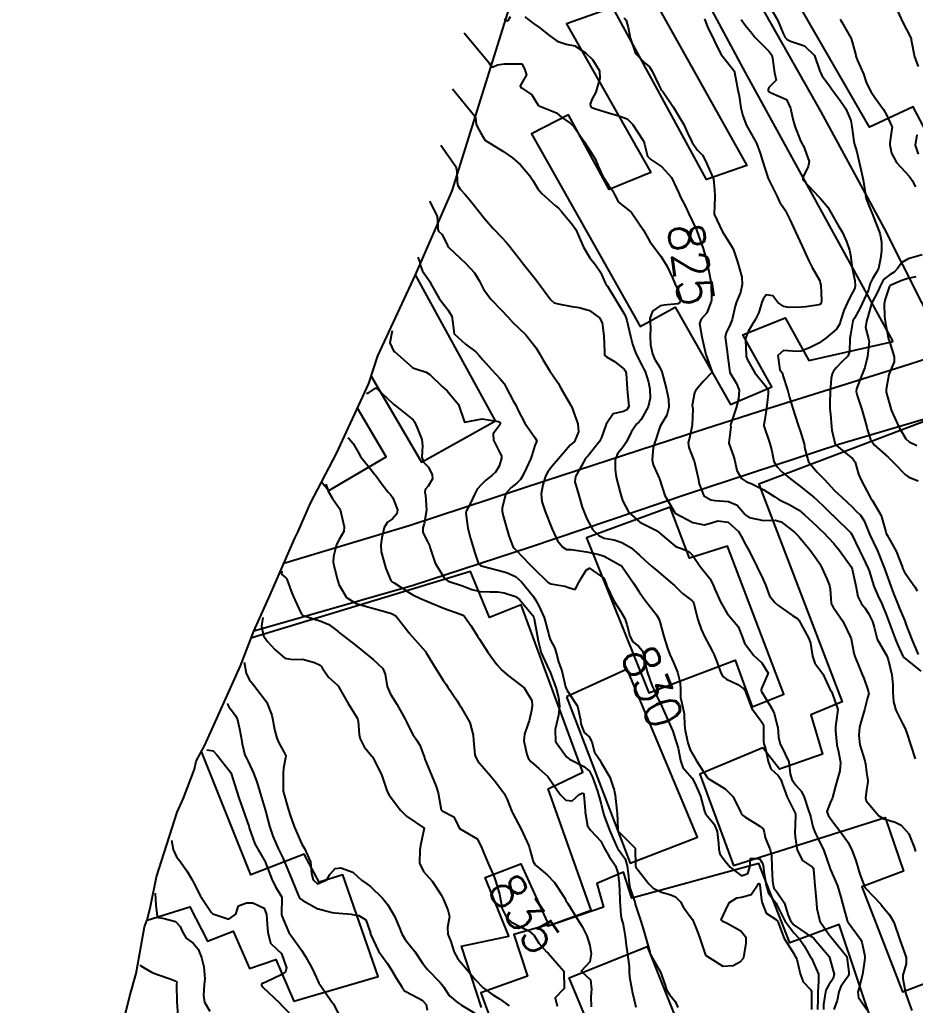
# Model space of a CAD drawing. Header units: metres. Extents: x 307586 to 320046, y 7427249 to 7434250.
# Drawn here: x 318708.2 to 318809.6, y 7429436.8 to 7429548.4 of the extents above; entities that cross this region are included whole.
import ezdxf
from ezdxf.enums import TextEntityAlignment as Align

# ---------------------------------------------------------------- set-up
doc = ezdxf.new("R2010")
doc.units = ezdxf.units.M
doc.header["$MEASUREMENT"] = 0
for name, color, linetype in [('Area', 45, 'Continuous'), ('Cotas', 45, 'Continuous'), ('Curvas de Nivel 1m', 11, 'Continuous'), ('Curvas de Nivel 5m', 15, 'Continuous'), ('Edificações', 30, 'Continuous'), ('Vias Primárias', 230, 'Continuous')]:
    doc.layers.add(name, color=color, linetype=linetype)
doc.styles.add('Style-STANDARD', font='STANDARD.shx')

msp = doc.modelspace()

# ---------------------------------------------------------------- linework, layer by layer
at = {"layer": 'Area'}
msp.add_polyline3d([(318718.88, 7429430.51, 845.83), (318720.68, 7429437.84, 845.06), (318721.4, 7429440.38, 842.02), (318722.33, 7429445.65, 841.42), (318722.65, 7429446.44, 841.45), (318722.64, 7429446.42, 841.54), (318723.02, 7429447.96, 840.46), (318723.71, 7429451.34, 842.13), (318726.02, 7429458.65, 844.47), (318726.76, 7429460.24, 842.96), (318727.99, 7429463.54, 840.47), (318728.2, 7429464.44, 840.44), (318729.15, 7429466.24, 840.56), (318733.21, 7429475.23, 839.77), (318734.7, 7429479.15, 838.49), (318736.55, 7429483.28, 834.95), (318739.36, 7429489.68, 842.22), (318739.74, 7429490.42, 834.09), (318741.12, 7429493.66, 834.14), (318744.08, 7429499.29, 839.48), (318747.73, 7429507.19, 834.61), (318748.75, 7429510.32, 834.34), (318753, 7429519.51, 830.41), (318757.15, 7429529.03, 828.4), (318764.41, 7429552.24, 824.38)], dxfattribs=at)
at = {"layer": 'Curvas de Nivel 1m', "flags": 128}
for points, elevation in [([(318807.28, 7429550.08), (318808.1, 7429548.22), (318809.08, 7429546.34), (318809.13, 7429546.26), (318809.15, 7429546.21), (318809.15, 7429546.14), (318809.51, 7429544.2), (318809.93, 7429543.09)], 819), ([(318793.12, 7429549.86), (318793.99, 7429548.39), (318794.64, 7429546.84), (318794.87, 7429546.38), (318795.08, 7429546.16), (318795.48, 7429545.97), (318797.07, 7429545.45), (318798.17, 7429544.34), (318798.8, 7429542.56), (318798.89, 7429542.33), (318799.03, 7429542.09), (318799.76, 7429541.06), (318800.29, 7429540.31), (318801, 7429539.37), (318801.74, 7429538.29), (318802.29, 7429536.97), (318802.41, 7429536.29), (318802.63, 7429534.59), (318802.71, 7429534.28), (318802.93, 7429533.59), (318803.25, 7429532.28), (318803.56, 7429530.93), (318803.69, 7429530.27), (318803.83, 7429529.32), (318803.99, 7429528.26), (318804.21, 7429527.62), (318804.8, 7429526.25), (318804.84, 7429526.16), (318805.57, 7429524.24), (318805.79, 7429523.25), (318805.79, 7429522.24), (318805.66, 7429521.36), (318805.43, 7429520.24), (318805.2, 7429519.81), (318804.75, 7429519.04), (318804.49, 7429518.51), (318804.43, 7429518.25), (318804.29, 7429517.81), (318803.57, 7429516.27), (318803.31, 7429515.68), (318802.7, 7429514.59), (318802.58, 7429514.39), (318802.54, 7429514.28), (318802.26, 7429512.71), (318802.2, 7429512.28), (318802.16, 7429510.78), (318801.96, 7429510.29), (318801.29, 7429509.64), (318800.63, 7429508.99), (318800.32, 7429508.61), (318800.2, 7429508.31), (318800.09, 7429507.78), (318799.96, 7429506.31), (318799.93, 7429504.96), (318799.94, 7429504.31), (318800, 7429503.74), (318800.1, 7429502.31), (318800.15, 7429501.9), (318800.53, 7429500.3), (318802.51, 7429498.68), (318802.78, 7429498.28), (318803.17, 7429496.95), (318803.46, 7429496.27), (318804.46, 7429494.4), (318804.53, 7429494.25), (318804.71, 7429493.99), (318805.73, 7429492.24), (318806.26, 7429490.39), (318806.31, 7429490.23), (318806.41, 7429490.04), (318807.45, 7429488.22), (318808.11, 7429486.47), (318808.19, 7429486.21), (318808.36, 7429485.83), (318809.55, 7429484.19), (318809.81, 7429483.67)], 821), ([(318776.65, 7429548.6), (318776.87, 7429548.36), (318777.09, 7429547.52), (318777.27, 7429546.59), (318777.31, 7429546.36), (318777.93, 7429544.58), (318779.04, 7429543.46), (318779.52, 7429543.05), (318779.81, 7429542.56), (318780.56, 7429541), (318780.78, 7429540.54), (318780.87, 7429540.41), (318781, 7429540.26), (318782.17, 7429538.53), (318782.97, 7429537.22), (318783.41, 7429536.52), (318783.78, 7429535.68), (318784.33, 7429534.51), (318784.92, 7429533.68), (318785.5, 7429533.07), (318785.81, 7429532.49), (318786.56, 7429530.8), (318786.71, 7429530.47), (318786.74, 7429530.33), (318786.87, 7429529.12), (318786.92, 7429528.47), (318786.92, 7429528.41), (318786.85, 7429527.25), (318786.81, 7429526.5), (318786.82, 7429526.47), (318786.84, 7429526.39), (318787.73, 7429524.46), (318788.8, 7429522.75), (318788.92, 7429522.57), (318788.97, 7429522.45), (318789.43, 7429521.09), (318789.64, 7429520.44), (318789.95, 7429519.23), (318790.01, 7429518.43), (318789.8, 7429517.5), (318789.37, 7429516.44), (318789.21, 7429515.95), (318788.86, 7429514.45), (318788.69, 7429513.96), (318788.18, 7429512.95), (318788.09, 7429512.46), (318788.29, 7429510.81), (318788.35, 7429510.45), (318788.62, 7429508.45), (318789.37, 7429507.2), (318789.67, 7429506.43), (318789.57, 7429505.46), (318789.31, 7429504.44), (318788.72, 7429502.62), (318788.69, 7429502.45), (318788.7, 7429502.3), (318788.53, 7429500.8), (318788.49, 7429500.49), (318788.49, 7429500.45), (318788.52, 7429500.34), (318789.02, 7429498.96), (318789.15, 7429498.44), (318789.39, 7429497.33), (318789.93, 7429496.43), (318790.48, 7429496.08), (318791.03, 7429495.86), (318792.46, 7429495.16), (318793.68, 7429494.38), (318794.15, 7429494.07), (318794.45, 7429493.93), (318795.31, 7429493.5), (318796.44, 7429492.84), (318797.07, 7429492.34), (318798.42, 7429491.07), (318798.8, 7429490.71), (318799.21, 7429490.32), (318800.39, 7429489.08), (318801.02, 7429488.29), (318802.36, 7429486.4), (318802.41, 7429486.33), (318802.43, 7429486.28), (318802.46, 7429486.18), (318802.85, 7429484.27), (318803.11, 7429483.06), (318803.51, 7429482.26), (318803.87, 7429481.81), (318804.3, 7429481.16), (318804.74, 7429480.25), (318804.93, 7429479.59), (318805.28, 7429478.24), (318806.25, 7429476.54), (318806.36, 7429476.34), (318806.41, 7429476.23), (318806.52, 7429475.94), (318806.95, 7429474.22), (318807.06, 7429473.08), (318807.07, 7429472.22), (318807.13, 7429471.16), (318807.38, 7429470.21), (318808.15, 7429468.69), (318808.43, 7429468.2), (318808.6, 7429467.73), (318809.11, 7429466.19), (318809.6, 7429464.69)], 824), ([(318785.73, 7429548.49), (318786.1, 7429547.49), (318786.64, 7429546.48), (318787.07, 7429545.54), (318787.61, 7429544.46), (318789.04, 7429542.66), (318789.12, 7429542.53), (318789.14, 7429542.45), (318789.42, 7429540.85), (318789.52, 7429540.44), (318789.65, 7429539.79), (318789.85, 7429538.44), (318790.07, 7429537.53), (318790.49, 7429536.43), (318790.95, 7429535.61), (318791.63, 7429534.41), (318792.03, 7429533.3), (318792.3, 7429532.41), (318792.89, 7429530.55), (318792.95, 7429530.4), (318793.02, 7429530.27), (318793.95, 7429528.38), (318794.24, 7429527.77), (318794.85, 7429526.82), (318795.11, 7429526.37), (318795.35, 7429525.85), (318796.02, 7429524.36), (318796.8, 7429522.74), (318796.98, 7429522.35), (318797.55, 7429521.11), (318797.94, 7429520.34), (318798.75, 7429518.89), (318798.92, 7429518.33), (318798.99, 7429516.59), (318798.95, 7429516.33), (318798.87, 7429516.18), (318798.72, 7429516.1), (318797.19, 7429515.87), (318796.72, 7429515.86), (318795.26, 7429515.82), (318794.72, 7429515.91), (318794.04, 7429516.38), (318793.46, 7429517.12), (318792.73, 7429517.23), (318792.37, 7429516.76), (318792.24, 7429516.4), (318791.87, 7429515.24), (318791.47, 7429514.41), (318791.18, 7429513.92), (318790.68, 7429513.08), (318790.41, 7429512.42), (318790.37, 7429512.13), (318790.44, 7429510.42), (318790.47, 7429510.24), (318790.64, 7429509.8), (318791.44, 7429508.41), (318792.61, 7429506.96), (318792.85, 7429506.64), (318792.93, 7429506.4), (318792.95, 7429506.04), (318792.77, 7429504.4), (318792.56, 7429503.14), (318792.44, 7429502.52), (318792.44, 7429502.4), (318792.55, 7429502.08), (318792.99, 7429500.85), (318793.14, 7429500.39), (318793.34, 7429499.57), (318793.6, 7429498.38), (318793.92, 7429497.8), (318794.49, 7429497.18), (318795.49, 7429496.36), (318796.47, 7429495.66), (318798.1, 7429494.33), (318798.45, 7429494.01), (318799.32, 7429493.19), (318800.24, 7429492.3), (318800.34, 7429492.21), (318800.43, 7429492.12), (318802.3, 7429490.28), (318802.41, 7429490.11), (318803.29, 7429488.27), (318803.67, 7429487.55), (318804.27, 7429486.25), (318804.36, 7429485.99), (318804.91, 7429484.24), (318805.36, 7429483.2), (318805.82, 7429482.23), (318806.3, 7429481.05), (318806.52, 7429480.45), (318806.6, 7429480.23), (318806.78, 7429479.73), (318807.35, 7429478.21), (318807.62, 7429477.57), (318808.24, 7429476.24), (318808.28, 7429476.2), (318810.22, 7429474.62)], 823), ([(318789.89, 7429548.44), (318790.39, 7429547.73), (318791.09, 7429546.86), (318791.45, 7429546.42), (318793.06, 7429544.79), (318793.34, 7429544.4), (318793.42, 7429544.03), (318793.67, 7429542.39), (318793.84, 7429541.57), (318793.02, 7429540.73), (318792.93, 7429540.49), (318792.95, 7429540.4), (318793.01, 7429540.29), (318793.29, 7429540.12), (318795, 7429539.37), (318795.48, 7429538.37), (318795.74, 7429537.14), (318795.98, 7429536.36), (318796.61, 7429534.69), (318796.78, 7429534.35), (318796.84, 7429534.26), (318796.93, 7429534.12), (318797.58, 7429532.34), (318797.48, 7429531.77), (318796.9, 7429530.61), (318796.85, 7429530.35), (318796.89, 7429530.23), (318798.68, 7429528.33), (318798.86, 7429528.15), (318799.7, 7429527.16), (318800.18, 7429526.31), (318800.83, 7429525.18), (318801.34, 7429524.29), (318801.8, 7429523.29), (318802.15, 7429522.29), (318802.25, 7429521.75), (318802.44, 7429520.28), (318802.75, 7429518.86), (318802.8, 7429518.28), (318802.74, 7429518), (318802.15, 7429516.86), (318801.9, 7429516.29), (318801.52, 7429515.48), (318801.15, 7429514.3), (318801.05, 7429513.94), (318800.68, 7429513.35), (318799.48, 7429512.32), (318798.67, 7429511.78), (318797.71, 7429511.29), (318796.66, 7429510.86), (318796.19, 7429510.82), (318794.66, 7429510.92), (318794.05, 7429510.38), (318794.28, 7429508.73), (318794.56, 7429508.37), (318794.58, 7429508.32), (318794.62, 7429508.11), (318795.15, 7429506.36), (318795.35, 7429505.6), (318795.75, 7429504.36), (318796.3, 7429502.61), (318796.38, 7429502.35), (318796.55, 7429501.85), (318797, 7429500.35), (318797.08, 7429499.79), (318797.5, 7429498.34), (318798.49, 7429497.14), (318798.92, 7429496.76), (318799.32, 7429496.32), (318800.46, 7429495.1), (318801.31, 7429494.29), (318802.44, 7429493.22), (318802.92, 7429492.75), (318803.38, 7429492.27), (318803.8, 7429491.64), (318804.36, 7429490.25), (318804.41, 7429490.13), (318805.31, 7429488.24), (318805.98, 7429486.62), (318806.13, 7429486.23), (318806.35, 7429485.6), (318806.83, 7429484.23), (318807.14, 7429483.4), (318807.62, 7429482.22), (318807.82, 7429481.73), (318808.3, 7429480.59), (318808.41, 7429480.32), (318808.45, 7429480.2), (318808.52, 7429479.96), (318809.2, 7429478.19), (318809.91, 7429476.52)], 822), ([(318758.51, 7429546.92), (318761.31, 7429543.55), (318761.61, 7429543.08), (318761.79, 7429543.05), (318762.31, 7429543.31), (318763.04, 7429543.39), (318764.39, 7429543.4), (318765.04, 7429543.4), (318765.28, 7429542.99), (318765.41, 7429542.73), (318765.58, 7429542.17), (318765.01, 7429541.17), (318764.85, 7429540.9), (318764.93, 7429540.74), (318765, 7429540.68), (318766.17, 7429539.9), (318766.91, 7429538.71), (318766.94, 7429538.67), (318766.98, 7429538.63), (318767.09, 7429538.6), (318768.97, 7429537.86), (318769.6, 7429537.31), (318770.51, 7429536.67), (318770.96, 7429536.29), (318772.06, 7429534.65), (318772.92, 7429533.36), (318773.35, 7429532.64), (318773.71, 7429531.83), (318774.23, 7429530.63), (318774.87, 7429529.65), (318775.32, 7429529.07), (318775.54, 7429528.61), (318775.99, 7429527.73), (318776.85, 7429527.04), (318777.46, 7429526.58), (318778.81, 7429524.57), (318779.54, 7429523.29), (318780.07, 7429522.55), (318780.78, 7429521.64), (318781.48, 7429520.53), (318782.11, 7429519.17), (318782.39, 7429518.52), (318782.74, 7429517.74), (318783.05, 7429516.84), (318783.05, 7429516.52), (318782.92, 7429516.32), (318782.72, 7429516.22), (318781.16, 7429516.09), (318780.71, 7429516), (318779.85, 7429515.41), (318779.55, 7429514.56), (318779.62, 7429513.5), (318779.59, 7429512.56), (318779.63, 7429511.59), (318779.85, 7429510.55), (318780.09, 7429510), (318780.63, 7429509.07), (318780.9, 7429508.54), (318781.03, 7429508.12), (318781.44, 7429506.53), (318781.67, 7429505.44), (318781.7, 7429504.53), (318781.48, 7429503.62), (318780.82, 7429502.54), (318780.72, 7429502.37), (318780.54, 7429501.82), (318780.23, 7429500.84), (318780.12, 7429500.55), (318779.91, 7429499.94), (318779.8, 7429498.55), (318779.94, 7429497.99), (318780.49, 7429496.76), (318780.58, 7429496.54), (318780.63, 7429496.39), (318781.26, 7429494.53), (318782.43, 7429492.52), (318784.42, 7429491.44), (318785.68, 7429491.21), (318786.42, 7429491.38), (318787.25, 7429491.64), (318788.42, 7429491.5), (318789.58, 7429490.43), (318789.89, 7429489.92), (318790.39, 7429488.96), (318790.67, 7429488.42), (318791, 7429487.79), (318791.7, 7429486.41), (318792.34, 7429485.09), (318792.63, 7429484.4), (318793.1, 7429483.17), (318793.68, 7429482.38), (318794.04, 7429482.1), (318794.31, 7429481.91), (318795.71, 7429480.94), (318796.3, 7429480.56), (318796.47, 7429480.35), (318796.65, 7429479.98), (318797.55, 7429478.33), (318797.74, 7429477.81), (318797.98, 7429476.32), (318798.23, 7429475.52), (318799.15, 7429474.31), (318799.98, 7429472.52), (318800.1, 7429472.3), (318800.19, 7429472.14), (318800.82, 7429470.29), (318800.76, 7429469.7), (318800.56, 7429468.3), (318800.55, 7429467.88), (318800.72, 7429466.29), (318800.91, 7429465.49), (318801.14, 7429464.29), (318801.05, 7429463.33), (318800.77, 7429462.29), (318800.61, 7429461.75), (318800.22, 7429460.3), (318800.18, 7429460.17), (318800.05, 7429459.88), (318799.59, 7429458.74), (318799.74, 7429458.3), (318800.02, 7429457.84), (318801.25, 7429456.29), (318801.99, 7429455.22), (318802.47, 7429454.27), (318802.88, 7429453.19), (318803.15, 7429452.26), (318803.32, 7429451.64), (318803.84, 7429450.25), (318803.93, 7429450.1), (318805.68, 7429448.23), (318805.9, 7429447.97), (318806.69, 7429447.02), (318807.18, 7429446.21), (318807.85, 7429444.2), (318808.57, 7429442.19), (318808.55, 7429441.47), (318808.2, 7429440.2), (318808.18, 7429439.82), (318808.48, 7429438.19), (318808.85, 7429437.11), (318809.22, 7429436.19)], 826), ([(318757.2, 7429540.56), (318759.75, 7429537.46), (318759.79, 7429537.29), (318759.9, 7429536.57), (318760.08, 7429536.16), (318760.37, 7429535.64), (318760.9, 7429534.74), (318760.93, 7429534.71), (318761.12, 7429534.59), (318762.92, 7429533.52), (318764.01, 7429532.75), (318764.9, 7429531.95), (318765.95, 7429530.72), (318766.32, 7429530.16), (318766.87, 7429529.24), (318767.3, 7429528.71), (318768.85, 7429527.34), (318769.21, 7429527.04), (318769.53, 7429526.68), (318770.82, 7429525.15), (318771.16, 7429524.66), (318771.42, 7429524.05), (318772.02, 7429522.65), (318772.77, 7429521.42), (318773.39, 7429520.63), (318773.95, 7429519.82), (318774.5, 7429518.61), (318774.58, 7429518.45), (318774.74, 7429518.23), (318775.75, 7429516.6), (318776.7, 7429514.98), (318776.88, 7429514.59), (318776.96, 7429514.32), (318777.36, 7429512.58), (318777.57, 7429511.67), (318777.96, 7429510.58), (318778.63, 7429509.27), (318778.88, 7429508.82), (318779, 7429508.56), (318779.4, 7429507.35), (318779.56, 7429506.56), (318779.59, 7429505.55), (318779.36, 7429504.56), (318778.56, 7429503.12), (318778.3, 7429502.83), (318778.04, 7429502.58), (318777.43, 7429501.69), (318776.89, 7429500.59), (318776.76, 7429500.35), (318776.52, 7429500.03), (318775.88, 7429499.22), (318775.63, 7429498.6), (318775.63, 7429497.46), (318775.75, 7429496.6), (318776.18, 7429494.87), (318776.26, 7429494.59), (318776.45, 7429493.95), (318777.17, 7429492.58), (318778.42, 7429491.51), (318780.3, 7429490.54), (318780.37, 7429490.51), (318780.4, 7429490.48), (318780.72, 7429490.21), (318782.39, 7429488.81), (318782.57, 7429488.71), (318783.14, 7429488.51), (318784.01, 7429488.12), (318784.38, 7429487.74), (318785.24, 7429486.48), (318786.34, 7429485.1), (318786.69, 7429484.47), (318786.9, 7429483.9), (318787.53, 7429482.46), (318788.29, 7429481.14), (318788.9, 7429480.44), (318789.54, 7429479.69), (318790.04, 7429478.42), (318790.26, 7429477.8), (318791.31, 7429476.41), (318792.23, 7429475.58), (318792.93, 7429474.39), (318792.2, 7429472.65), (318792.14, 7429472.45), (318792.16, 7429472.4), (318792.19, 7429472.33), (318793.36, 7429470.38), (318793.62, 7429469.84), (318794, 7429468.37), (318794.02, 7429468.25), (318794.13, 7429467.15), (318794.29, 7429466.37), (318794.48, 7429466), (318795.27, 7429464.36), (318795.45, 7429462.99), (318795.62, 7429462.35), (318796.07, 7429461.7), (318796.73, 7429461.01), (318797, 7429460.34), (318797.51, 7429458.85), (318797.69, 7429458.32), (318797.76, 7429458.06), (318798.01, 7429456.99), (318798.26, 7429456.32), (318798.53, 7429455.78), (318799.23, 7429454.31), (318799.91, 7429452.34), (318799.93, 7429452.3), (318799.95, 7429452.25), (318800.81, 7429450.29), (318801.17, 7429449.03), (318801.36, 7429448.29), (318801.88, 7429446.39), (318801.92, 7429446.31), (318801.93, 7429446.28), (318802.04, 7429446.12), (318803.38, 7429444.26), (318803.53, 7429443.93), (318803.84, 7429442.53), (318803.89, 7429442.25), (318803.89, 7429442.19), (318803.83, 7429441.83), (318803.61, 7429440.25), (318803.26, 7429438.78), (318803.09, 7429438.26), (318803.18, 7429437.66), (318803.77, 7429436.8), (318804.16, 7429436.25)], 827), ([(318809.76, 7429535.38), (318809.57, 7429534.2), (318809.91, 7429533.18)], 819), ([(318755.9, 7429534.2), (318757.6, 7429531.77), (318757.7, 7429531.24), (318757.75, 7429529.99), (318757.81, 7429529.63), (318758.07, 7429529.22), (318758.65, 7429528.6), (318758.86, 7429528.36), (318759.56, 7429527.51), (318760.1, 7429526.79), (318760.83, 7429525.87), (318761.82, 7429524.77), (318762.8, 7429523.72), (318763.27, 7429523.22), (318763.66, 7429522.75), (318764.77, 7429521.34), (318765.26, 7429520.73), (318766.74, 7429518.82), (318766.83, 7429518.71), (318767.05, 7429518.4), (318768.34, 7429516.69), (318768.72, 7429516.35), (318769.18, 7429516.22), (318770.71, 7429515.93), (318771.54, 7429515.82), (318772.71, 7429515.48), (318773.84, 7429514.62), (318774.14, 7429514.07), (318774.35, 7429512.61), (318774.43, 7429510.83), (318774.41, 7429510.61), (318774.43, 7429510.41), (318774.64, 7429510.23), (318775.53, 7429509.71), (318776.63, 7429508.84), (318776.79, 7429508.59), (318776.87, 7429508.34), (318776.98, 7429506.59), (318777.03, 7429506.15), (318777.16, 7429504.58), (318776.96, 7429504.2), (318776.57, 7429504.03), (318775.41, 7429503.76), (318774.61, 7429502.61), (318774.6, 7429502.56), (318774.55, 7429502.47), (318774.06, 7429501.08), (318773.83, 7429500.62), (318772.51, 7429498.96), (318772.34, 7429498.8), (318772.21, 7429498.64), (318771.62, 7429497.52), (318771.14, 7429496.65), (318771.07, 7429496.05), (318771.46, 7429494.65), (318771.9, 7429493.18), (318772.1, 7429492.64), (318772.42, 7429491.88), (318773.11, 7429490.63), (318773.76, 7429489.98), (318774.39, 7429489.7), (318775.49, 7429489.5), (318776.39, 7429489.21), (318777.43, 7429488.58), (318778.37, 7429487.74), (318778.98, 7429487.18), (318779.71, 7429486.55), (318780.35, 7429486.01), (318782.11, 7429484.52), (318782.33, 7429484.31), (318783.24, 7429483.42), (318784.31, 7429482.63), (318784.45, 7429482.49), (318784.54, 7429482.25), (318784.99, 7429480.48), (318785.37, 7429479.38), (318785.77, 7429478.47), (318786.25, 7429477.57), (318786.64, 7429476.86), (318786.81, 7429476.46), (318787.2, 7429475.49), (318787.59, 7429474.45), (318787.8, 7429474.03), (318788.21, 7429473.73), (318789.52, 7429473.11), (318790.2, 7429472.63), (318790.34, 7429472.42), (318790.43, 7429472.17), (318791.09, 7429470.41), (318792.15, 7429468.94), (318792.37, 7429468.62), (318792.42, 7429468.4), (318792.41, 7429466.68), (318792.46, 7429466.39), (318792.64, 7429465.87), (318792.93, 7429464.39), (318793.25, 7429463.55), (318794.08, 7429462.82), (318794.36, 7429462.37), (318794.54, 7429461.89), (318795.08, 7429460.36), (318796.02, 7429458.45), (318796.05, 7429458.35), (318796.01, 7429457.16), (318795.95, 7429456.4), (318795.95, 7429456.35), (318796, 7429455.86), (318796.21, 7429454.35), (318796.82, 7429453.19), (318797.95, 7429452.42), (318798.04, 7429452.32), (318798.07, 7429452.2), (318798.24, 7429450.32), (318798.28, 7429449.97), (318798.43, 7429448.31), (318798.46, 7429447.75), (318798.81, 7429446.31), (318799.86, 7429444.74), (318800.23, 7429444.3), (318801.83, 7429442.32), (318801.85, 7429442.3), (318801.85, 7429442.28), (318802.07, 7429440.53), (318802.06, 7429440.28), (318802, 7429440.09), (318801.81, 7429439.82), (318801.17, 7429438.91), (318800.94, 7429438.29), (318800.76, 7429437.31), (318800.36, 7429436.29)], 828), ([(318754.59, 7429527.84), (318755.48, 7429526.15), (318755.56, 7429525.06), (318755.55, 7429524.69), (318755.63, 7429524.47), (318756.03, 7429524.06), (318756.65, 7429522.83), (318756.79, 7429522.62), (318758.7, 7429520.81), (318758.76, 7429520.75), (318759.7, 7429519.74), (318760.28, 7429518.79), (318760.43, 7429518.48), (318760.73, 7429517.89), (318761.55, 7429516.77), (318762.7, 7429515.55), (318763.47, 7429514.75), (318764.05, 7429514.1), (318764.68, 7429513.49), (318765.51, 7429512.72), (318766.65, 7429511.27), (318766.98, 7429510.71), (318767.42, 7429509.92), (318768.18, 7429508.69), (318768.62, 7429508.06), (318769.16, 7429507.24), (318769.48, 7429506.68), (318770.57, 7429504.78), (318770.64, 7429504.66), (318770.7, 7429504.53), (318771.39, 7429502.65), (318771.46, 7429501.73), (318771.03, 7429500.65), (318770.76, 7429500.42), (318770.52, 7429500.2), (318769.21, 7429498.68), (318768.49, 7429497.82), (318767.99, 7429497.19), (318767.73, 7429496.7), (318767.44, 7429495.73), (318767.23, 7429494.7), (318767.32, 7429493.82), (318767.69, 7429492.7), (318768.41, 7429490.9), (318768.49, 7429490.69), (318769.09, 7429489.38), (318769.68, 7429488.67), (318770.11, 7429488.4), (318770.38, 7429488.39), (318770.64, 7429488.4), (318772.38, 7429488.14), (318773.64, 7429487.89), (318774.37, 7429487.64), (318776.28, 7429486.59), (318776.36, 7429486.52), (318777.7, 7429484.58), (318778.32, 7429483.62), (318778.76, 7429483.01), (318779.11, 7429482.56), (318780.29, 7429480.99), (318780.56, 7429480.54), (318780.72, 7429480.09), (318781.13, 7429478.53), (318781.55, 7429477.23), (318781.82, 7429476.52), (318782.23, 7429475.6), (318782.67, 7429474.51), (318782.98, 7429473.29), (318783.03, 7429472.51), (318783.03, 7429471.65), (318783.3, 7429470.5), (318783.44, 7429469.78), (318783.47, 7429468.5), (318783.53, 7429467.89), (318783.83, 7429466.49), (318784.11, 7429465.73), (318784.84, 7429464.48), (318786.07, 7429462.53), (318786.1, 7429462.49), (318786.15, 7429462.47), (318788.06, 7429461.28), (318788.95, 7429460.43), (318789.87, 7429458.58), (318789.93, 7429458.42), (318790.02, 7429458.31), (318790.3, 7429458.14), (318792.01, 7429457.06), (318792.36, 7429456.75), (318792.48, 7429456.39), (318792.62, 7429455.77), (318793.16, 7429454.38), (318793.31, 7429453.73), (318793.36, 7429452.38), (318793.42, 7429450.89), (318793.49, 7429450.38), (318793.59, 7429450.05), (318793.92, 7429449.61), (318794.78, 7429448.36), (318795.18, 7429447.07), (318795.46, 7429446.35), (318795.88, 7429445.86), (318797.33, 7429444.86), (318797.86, 7429444.57), (318798.14, 7429444.32), (318799.83, 7429442.3), (318800.4, 7429440.29), (318800.29, 7429439.81), (318799.8, 7429439.11), (318799.51, 7429438.58), (318799.44, 7429438.3), (318799.2, 7429436.88), (318799.19, 7429436.31)], 829), ([(318809.66, 7429519.3), (318808.76, 7429519.11), (318808.09, 7429518.88), (318806.74, 7429518.31), (318806.7, 7429518.28), (318806.67, 7429518.23), (318806.2, 7429516.77), (318806.09, 7429516.24), (318806.13, 7429514.81), (318806.17, 7429514.24), (318806.51, 7429512.4), (318806.57, 7429512.23), (318806.67, 7429511.95), (318807.22, 7429510.22), (318807.2, 7429509.67), (318806.62, 7429508.23), (318806.31, 7429506.53), (318806.32, 7429506.23), (318806.59, 7429505.17), (318806.88, 7429504.23), (318807.09, 7429503.7), (318807.79, 7429502.22), (318808.54, 7429500.95), (318808.92, 7429500.58), (318809.77, 7429500.19)], 819), ([(318750.38, 7429513.18), (318750.11, 7429511.81), (318750.58, 7429510.84), (318750.64, 7429510.81), (318751.35, 7429510.18), (318752.62, 7429509.06), (318752.73, 7429508.99), (318753.05, 7429508.87), (318754.23, 7429508.47), (318754.62, 7429508.22), (318756.07, 7429506.84), (318756.6, 7429506.36), (318757.89, 7429504.82), (318758.55, 7429502.81), (318760.56, 7429503.19), (318762.42, 7429502.9), (318762.55, 7429502.83), (318762.59, 7429502.79), (318762.6, 7429502.76), (318762.61, 7429502.7), (318762.55, 7429502.53), (318761.81, 7429501.49), (318761.85, 7429500.77), (318762.51, 7429499.44), (318762.74, 7429498.99), (318762.77, 7429498.76), (318762.49, 7429497.83), (318762.09, 7429497.16), (318761.64, 7429496.77), (318760.99, 7429496.26), (318760.47, 7429495.78), (318760.01, 7429495.23), (318759.78, 7429494.79), (318759.16, 7429493.51), (318758.8, 7429492.8), (318758.73, 7429492.5), (318758.95, 7429490.8), (318759.24, 7429489.65), (318759.52, 7429488.79), (318759.71, 7429488.13), (318760.15, 7429486.78), (318760.36, 7429486.6), (318760.61, 7429486.52), (318762.35, 7429486.06), (318763.31, 7429485.78), (318764.34, 7429485.33), (318765, 7429484.72), (318766.32, 7429483.11), (318766.6, 7429482.71), (318766.97, 7429482.03), (318767.57, 7429480.7), (318768.06, 7429478.9), (318768.1, 7429478.69), (318768.26, 7429478.2), (318768.79, 7429477.22), (318768.95, 7429476.68), (318769.22, 7429475.68), (318769.57, 7429474.67), (318770.01, 7429472.84), (318770.07, 7429472.66), (318770.19, 7429472.42), (318771.34, 7429470.65), (318771.69, 7429469.1), (318771.74, 7429468.64), (318772.13, 7429467.69), (318772.68, 7429467.18), (318772.98, 7429466.63), (318773.27, 7429465.46), (318773.84, 7429464.61), (318773.94, 7429464.46), (318774.09, 7429464.2), (318775.02, 7429462.6), (318775.51, 7429461.14), (318775.62, 7429460.59), (318775.82, 7429458.8), (318775.83, 7429458.59), (318775.91, 7429456.68), (318775.94, 7429456.59), (318776, 7429456.48), (318777.87, 7429454.56), (318777.9, 7429454.49), (318777.93, 7429452.56), (318777.95, 7429452.44), (318779.44, 7429450.54), (318779.92, 7429450.05), (318780.87, 7429449.58), (318781.91, 7429449.3), (318782.47, 7429449.07), (318783.02, 7429448.5), (318783.33, 7429447.93), (318783.89, 7429447.14), (318784.38, 7429446.49), (318784.75, 7429445.6), (318785.18, 7429444.48), (318785.83, 7429442.47), (318787.81, 7429441.22), (318788.97, 7429441.28), (318789.82, 7429441.73), (318790.14, 7429442.1), (318790.23, 7429442.42), (318790.44, 7429443.82), (318790.46, 7429444.41), (318789.86, 7429445.16), (318788.24, 7429446.07), (318787.88, 7429446.23), (318787.63, 7429446.44), (318787.89, 7429447.01), (318788.33, 7429448.01), (318788.56, 7429448.43), (318789.39, 7429448.94), (318789.91, 7429449.02), (318791.01, 7429449.31), (318791.73, 7429450.4), (318791.8, 7429450.53), (318791.93, 7429450.58), (318791.98, 7429450.4), (318792.2, 7429448.69), (318792.25, 7429448.39), (318792.73, 7429447.22), (318793.88, 7429446.46), (318793.97, 7429446.37), (318794.09, 7429446.15), (318794.77, 7429444.36), (318795.84, 7429442.64), (318795.94, 7429442.46), (318796, 7429442.35), (318796.18, 7429441.99), (318796.57, 7429440.34), (318796.9, 7429439.44), (318797.79, 7429438.54), (318797.84, 7429438.32), (318797.84, 7429438.26), (318797.83, 7429436.32)], 831), ([(318747.45, 7429506.1), (318747.65, 7429506.12), (318748.47, 7429506.68), (318748.6, 7429506.69), (318750.49, 7429504.9), (318750.53, 7429504.86), (318750.57, 7429504.82), (318750.87, 7429504.6), (318752.56, 7429503.25), (318752.76, 7429503.08), (318752.9, 7429502.87), (318753.22, 7429502.19), (318753.73, 7429500.86), (318753.8, 7429500.15), (318753.72, 7429498.86), (318753.92, 7429498.28), (318754.49, 7429497.73), (318754.92, 7429496.85), (318754.93, 7429496.39), (318754.46, 7429495.59), (318754.1, 7429495.21), (318754.09, 7429494.86), (318754.16, 7429494.56), (318754.26, 7429492.85), (318753.98, 7429491.29), (318753.84, 7429490.86), (318753.85, 7429490.32), (318754.39, 7429489.29), (318754.59, 7429488.85), (318754.69, 7429488.54), (318755.24, 7429486.84), (318756.34, 7429485.06), (318756.72, 7429484.83), (318758.33, 7429484.28), (318759.4, 7429483.87), (318760.32, 7429483.65), (318761.48, 7429483.61), (318762.32, 7429483.6), (318763.05, 7429483.48), (318764.32, 7429483.09), (318764.78, 7429482.73), (318766.29, 7429480.91), (318766.41, 7429480.71), (318766.46, 7429480.53), (318766.8, 7429478.7), (318766.91, 7429478.05), (318767.25, 7429476.7), (318768.16, 7429474.74), (318768.19, 7429474.68), (318768.19, 7429474.66), (318768.21, 7429474.63), (318768.93, 7429472.67), (318769.22, 7429471.63), (318769.3, 7429470.67), (318769.2, 7429469.63), (318768.99, 7429468.67), (318768.81, 7429468), (318768.87, 7429466.67), (318770.1, 7429464.9), (318770.45, 7429464.66), (318772.08, 7429463.82), (318772.73, 7429463.28), (318773.07, 7429462.63), (318773.62, 7429461.04), (318773.74, 7429460.61), (318773.8, 7429460.37), (318774.03, 7429459.57), (318774.28, 7429458.61), (318774.37, 7429458.25), (318774.99, 7429456.6), (318775.77, 7429454.8), (318775.87, 7429454.59), (318775.97, 7429454.45), (318776.76, 7429453.37), (318776.97, 7429452.57), (318777.13, 7429451.38), (318777.22, 7429450.57), (318777.31, 7429449.97), (318777.81, 7429448.56), (318777.83, 7429448.49), (318777.9, 7429448.24), (318778.45, 7429446.55), (318778.71, 7429445.71), (318779.06, 7429444.55), (318779.54, 7429442.84), (318779.62, 7429442.54), (318779.83, 7429442.1), (318780.77, 7429440.53), (318781.27, 7429439.04), (318781.44, 7429438.52), (318781.78, 7429437.99), (318782.44, 7429437.18), (318782.71, 7429436.51)], 832), ([(318745.36, 7429501.04), (318745.51, 7429500.92), (318745.95, 7429500.39), (318746.51, 7429499.41), (318746.79, 7429498.95), (318748, 7429497.42), (318748.39, 7429496.93), (318748.47, 7429496.82), (318749.27, 7429495.72), (318749.94, 7429494.91), (318750.17, 7429494.63), (318750.45, 7429494.26), (318750.99, 7429492.89), (318750.89, 7429492.43), (318750.42, 7429491.88), (318749.84, 7429491.48), (318749.45, 7429490.91), (318749.21, 7429489.73), (318749.08, 7429488.92), (318749.14, 7429488.15), (318749.46, 7429486.91), (318749.67, 7429486.24), (318750.22, 7429484.9), (318750.27, 7429484.84), (318750.33, 7429484.79), (318750.6, 7429484.63), (318752.32, 7429483.51), (318752.72, 7429483.28), (318753.58, 7429482.86), (318754.31, 7429482.55), (318754.82, 7429482.33), (318756.3, 7429481.71), (318758, 7429481.1), (318758.29, 7429481), (318758.58, 7429480.81), (318759.28, 7429479.8), (318759.91, 7429478.79), (318760.04, 7429478.57), (318760.26, 7429478.23), (318761.22, 7429476.77), (318762.22, 7429475.38), (318762.8, 7429474.75), (318763.56, 7429474.09), (318764.2, 7429473.61), (318765.31, 7429472.72), (318766.17, 7429471.3), (318766.22, 7429470.71), (318766.16, 7429470.16), (318765.87, 7429468.99), (318765.79, 7429468.71), (318765.35, 7429467.5), (318765.28, 7429466.72), (318765.63, 7429465.18), (318765.81, 7429464.71), (318766.09, 7429464.38), (318766.98, 7429463.59), (318767.99, 7429462.68), (318768.07, 7429462.59), (318769.4, 7429460.67), (318770.04, 7429460.01), (318770.76, 7429459.93), (318771.56, 7429460.64), (318771.88, 7429460.81), (318772.04, 7429460.78), (318772.08, 7429460.64), (318772.21, 7429458.82), (318772.21, 7429458.64), (318772.49, 7429457.11), (318772.83, 7429456.63), (318773.98, 7429455.36), (318774.37, 7429454.61), (318774.94, 7429453.62), (318775.65, 7429452.59), (318775.94, 7429451.77), (318776.08, 7429450.59), (318776.15, 7429448.83), (318776.16, 7429448.59), (318776.28, 7429446.98), (318776.35, 7429446.58), (318776.51, 7429445.94), (318776.74, 7429444.58), (318776.87, 7429443.6), (318777.03, 7429442.57), (318777.21, 7429441.17), (318777.22, 7429440.57), (318777.23, 7429440), (318777.49, 7429438.56), (318777.55, 7429438.33), (318777.77, 7429437.4), (318777.97, 7429436.56)], 833), ([(318742.87, 7429495.8), (318742.96, 7429495.49), (318743.13, 7429494.99), (318743.63, 7429494.16), (318744.43, 7429493.03), (318744.46, 7429492.97), (318744.48, 7429492.92), (318744.95, 7429490.96), (318744.92, 7429490.44), (318744.39, 7429489.53), (318744.09, 7429488.97), (318743.74, 7429487.6), (318743.7, 7429486.98), (318743.8, 7429486.43), (318744.19, 7429484.97), (318744.21, 7429484.85), (318744.33, 7429484.42), (318745.21, 7429482.96), (318746.3, 7429482.29), (318747.21, 7429482.03), (318748.29, 7429481.73), (318749.94, 7429481.25), (318750.29, 7429481.15), (318750.78, 7429480.89), (318752.26, 7429479), (318752.31, 7429478.93), (318752.35, 7429478.88), (318753.24, 7429477.85), (318754.14, 7429476.85), (318754.24, 7429476.71), (318755.34, 7429474.84), (318756.2, 7429473.53), (318756.49, 7429473.12), (318756.69, 7429472.82), (318757.73, 7429471.25), (318758.01, 7429470.8), (318758.07, 7429470.71), (318758.16, 7429470.57), (318759.15, 7429468.79), (318759.56, 7429467.36), (318759.6, 7429466.79), (318759.75, 7429465.14), (318759.87, 7429464.78), (318760.09, 7429464.43), (318761.49, 7429462.77), (318762.06, 7429462.07), (318763.04, 7429460.75), (318763.4, 7429460.1), (318763.91, 7429458.73), (318763.95, 7429458.66), (318764.02, 7429458.51), (318764.97, 7429456.72), (318765.84, 7429454.84), (318765.89, 7429454.71), (318765.97, 7429454.42), (318766.32, 7429453.07), (318766.58, 7429452.7), (318767.94, 7429451.56), (318768.77, 7429450.67), (318769.91, 7429448.93), (318770.05, 7429448.66), (318770.25, 7429448.31), (318771.29, 7429446.65), (318771.87, 7429445.7), (318772.41, 7429444.63), (318772.76, 7429443.54), (318772.9, 7429442.62), (318772.75, 7429441.69), (318771.8, 7429440.68), (318771.79, 7429440.66), (318771.79, 7429440.64), (318771.8, 7429440.62), (318772.84, 7429439.67), (318772.96, 7429438.62), (318772.87, 7429437.72), (318772.92, 7429436.62)], 834), ([(318735.73, 7429480.71), (318735.59, 7429479.73), (318735.81, 7429478.63), (318736.25, 7429477.98), (318737.1, 7429477.06), (318738.22, 7429476.11), (318739.12, 7429475.93), (318740.22, 7429475.97), (318741.6, 7429475.62), (318742.22, 7429475.3), (318742.36, 7429475.15), (318742.46, 7429475), (318743.15, 7429473.93), (318744.19, 7429473.03), (318744.25, 7429472.97), (318744.35, 7429472.81), (318745.4, 7429470.96), (318746.15, 7429469.76), (318746.45, 7429469.25), (318746.54, 7429468.94), (318746.63, 7429467.45), (318746.74, 7429466.94), (318747.21, 7429466.04), (318748.09, 7429465), (318748.15, 7429464.92), (318748.23, 7429464.78), (318749.15, 7429462.91), (318749.73, 7429461.22), (318749.84, 7429460.9), (318750.04, 7429460.59), (318751.3, 7429458.89), (318752.01, 7429458.2), (318753.99, 7429456.85), (318753.6, 7429454.86), (318753.49, 7429454.38), (318753.45, 7429452.86), (318753.94, 7429451.92), (318754.89, 7429450.84), (318755.91, 7429449.3), (318756.07, 7429448.99), (318756.13, 7429448.83), (318756.67, 7429447.6), (318756.86, 7429446.82), (318756.62, 7429445.58), (318756.66, 7429444.82), (318757.02, 7429443.99), (318757.41, 7429442.81), (318757.82, 7429442.04), (318758.85, 7429440.79), (318759.79, 7429439.67), (318760.69, 7429438.77), (318761.78, 7429437.98), (318762.53, 7429437.5), (318763.61, 7429436.73)], 836), ([(318733.63, 7429475.64), (318733.67, 7429475.46), (318733.86, 7429474.4), (318734.2, 7429473.68), (318734.66, 7429473.09), (318736.16, 7429471.13), (318736.2, 7429471.07), (318736.74, 7429469.65), (318736.87, 7429469.06), (318737.07, 7429468), (318737.33, 7429467.05), (318737.54, 7429466.49), (318738.1, 7429465.49), (318738.32, 7429465.04), (318738.31, 7429464.82), (318738.08, 7429463.65), (318738.03, 7429463.04), (318738.04, 7429461.04), (318738.6, 7429459.03), (318738.87, 7429458.18), (318739.27, 7429457.03), (318739.98, 7429455.35), (318740.14, 7429455.02), (318740.45, 7429454.53), (318741.11, 7429453.01), (318741.24, 7429451.7), (318741.43, 7429451), (318741.92, 7429450.52), (318742.98, 7429450.98), (318743.32, 7429451.59), (318743.94, 7429452.26), (318744.57, 7429452.34), (318745.94, 7429451.84), (318746.89, 7429450.94), (318747.51, 7429450.52), (318747.92, 7429450.23), (318749.27, 7429448.91), (318749.89, 7429448.16), (318750.63, 7429446.89), (318751.19, 7429445.55), (318751.47, 7429444.88), (318751.85, 7429444.24), (318752.44, 7429443.47), (318752.93, 7429442.86), (318753.81, 7429441.55), (318754.37, 7429440.84), (318755.79, 7429439.37), (318756.05, 7429439.09), (318756.22, 7429438.82), (318756.83, 7429437.88), (318757.77, 7429437.11), (318758.23, 7429436.8), (318759.75, 7429435.88)], 837), ([(318731.7, 7429470.97), (318731.89, 7429470.59), (318732.15, 7429470.26), (318732.65, 7429469.61), (318732.88, 7429469.11), (318733.1, 7429468.08), (318733.27, 7429467.1), (318733.4, 7429466.4), (318733.7, 7429465.1), (318733.83, 7429464.83), (318734.09, 7429464.39), (318734.69, 7429463.08), (318735.05, 7429462.09), (318735.36, 7429461.08), (318735.92, 7429459.17), (318735.95, 7429459.07), (318736.02, 7429458.82), (318736.5, 7429457.06), (318736.86, 7429455.93), (318737.23, 7429455.05), (318737.48, 7429454.55), (318737.96, 7429453.56), (318738.2, 7429453.04), (318738.39, 7429452.59), (318739.02, 7429451.03), (318739.76, 7429449.17), (318739.83, 7429449.02), (318739.9, 7429448.92), (318740.26, 7429448.65), (318741.88, 7429447.75), (318743.57, 7429447.28), (318743.88, 7429447.25), (318745.74, 7429447.09), (318745.87, 7429447.07), (318746.59, 7429446.94), (318747.38, 7429446.44), (318747.86, 7429445.18), (318747.91, 7429444.92), (318747.93, 7429444.84), (318748.84, 7429442.91), (318749.81, 7429441.54), (318750.21, 7429440.9), (318750.87, 7429439.82), (318751.45, 7429438.88), (318751.78, 7429438.42), (318752.73, 7429437.91), (318753.76, 7429437.35), (318754.21, 7429436.85), (318754.35, 7429436.24)], 838), ([(318729.38, 7429465.71), (318730.1, 7429465.58), (318730.52, 7429465.14), (318732.07, 7429463.19), (318732.11, 7429463.15), (318732.12, 7429463.12), (318732.15, 7429463.04), (318732.76, 7429461.11), (318733.07, 7429460.15), (318733.43, 7429459.1), (318734, 7429457.49), (318734.13, 7429457.09), (318734.19, 7429456.89), (318734.84, 7429455.08), (318735.95, 7429453.11), (318735.97, 7429453.08), (318735.99, 7429453.04), (318736.75, 7429451.06), (318737.14, 7429450.28), (318737.9, 7429449.04), (318737.85, 7429447.06), (318737.85, 7429447.04), (318737.86, 7429447.02), (318737.87, 7429446.92), (318738.69, 7429445.03), (318739.84, 7429443.4), (318740.1, 7429443.02), (318740.55, 7429442.29), (318741.27, 7429441.01), (318741.79, 7429439.9), (318742.09, 7429439.3), (318742.3, 7429438.99), (318743.52, 7429437.21), (318743.7, 7429436.97), (318743.72, 7429436.94), (318743.75, 7429436.89), (318744.74, 7429434.96)], 839), ([(318723.56, 7429449.49), (318723.61, 7429448.11), (318723.76, 7429446.88), (318723.87, 7429446.71), (318724.41, 7429446.66), (318725.86, 7429446.27), (318726.37, 7429445.69), (318726.6, 7429445.18), (318727.07, 7429444.39), (318727.84, 7429443.83), (318728.4, 7429443.15), (318728.79, 7429442.18), (318729.07, 7429441.15), (318729.17, 7429439.76), (318729.1, 7429439.15), (318729.03, 7429437.88), (318729.14, 7429437.15), (318729.74, 7429436.11)], 841), ([(318721.82, 7429441.32), (318721.93, 7429441.24), (318723.11, 7429440.53), (318723.79, 7429440.27), (318725.23, 7429439.76), (318725.79, 7429439.55), (318726.01, 7429439.41), (318725.96, 7429439.19), (318725.94, 7429439.03), (318726, 7429437.19), (318726.11, 7429435.56)], 842)]:
    msp.add_lwpolyline(points, dxfattribs=dict(at, elevation=elevation))
at = {"layer": 'Curvas de Nivel 5m', "flags": 128}
for points, elevation in [([(318763.04, 7429548.5), (318763.4, 7429548.23), (318763.49, 7429548.32), (318763.78, 7429548.76)], 825), ([(318765.38, 7429548.74), (318766.37, 7429547.99), (318767.09, 7429547.5), (318768.09, 7429546.7), (318769.07, 7429545.97), (318770.09, 7429545.65), (318771.06, 7429545.44), (318772.27, 7429544.65), (318773.05, 7429543.88), (318773.83, 7429542.63), (318773.89, 7429541.76), (318773.54, 7429540.63), (318773.42, 7429540.21), (318772.99, 7429539.38), (318772.78, 7429538.85), (318772.83, 7429538.64), (318772.98, 7429538.47), (318773.28, 7429538.34), (318774.97, 7429537.81), (318775.91, 7429537.55), (318776.97, 7429537.17), (318777.59, 7429536.58), (318778.8, 7429534.71), (318778.87, 7429534.57), (318778.93, 7429534.29), (318779.3, 7429532.95), (318779.65, 7429532.56), (318780.9, 7429531.73), (318782.01, 7429530.53), (318782.86, 7429528.68), (318782.9, 7429528.55), (318782.91, 7429528.52), (318783.59, 7429527.24), (318783.93, 7429526.5), (318784.81, 7429524.61), (318784.87, 7429524.49), (318784.91, 7429524.39), (318785.6, 7429522.48), (318785.92, 7429521.33), (318786.11, 7429520.48), (318786.47, 7429518.75), (318786.5, 7429518.47), (318786.52, 7429516.67), (318786.5, 7429516.47), (318785.98, 7429515.2), (318785.34, 7429514.48), (318785.16, 7429514.01), (318785.44, 7429512.48), (318785.67, 7429511.47), (318785.88, 7429510.48), (318786.62, 7429508.47), (318785.64, 7429507.45), (318784.8, 7429506.49), (318784.71, 7429506.38), (318784.6, 7429506.13), (318784.33, 7429504.74), (318784.37, 7429504.49), (318784.4, 7429504.32), (318784.33, 7429502.49), (318784.02, 7429501.01), (318783.9, 7429500.5), (318783.97, 7429499.95), (318784.5, 7429498.59), (318784.54, 7429498.49), (318784.56, 7429498.43), (318785.03, 7429496.48), (318785.13, 7429495.83), (318785.66, 7429494.48), (318786.45, 7429494.04), (318786.96, 7429493.96), (318788.45, 7429493.82), (318789.43, 7429493.42), (318790.3, 7429492.42), (318790.43, 7429492.27), (318790.81, 7429492.04), (318792.43, 7429491.7), (318793.75, 7429491.71), (318794.42, 7429491.53), (318795.91, 7429490.36), (318796.41, 7429489.86), (318797.68, 7429488.34), (318798.37, 7429487.39), (318798.8, 7429486.76), (318799.03, 7429486.32), (318799.57, 7429485.09), (318799.88, 7429484.31), (318799.96, 7429483.93), (318800.08, 7429482.3), (318800.14, 7429482.13), (318800.31, 7429481.87), (318801.38, 7429480.29), (318802.27, 7429478.49), (318802.32, 7429478.28), (318802.64, 7429476.67), (318802.76, 7429476.27), (318803.13, 7429475.37), (318803.59, 7429474.26), (318803.76, 7429473.81), (318804.2, 7429472.62), (318804.32, 7429472.25), (318804.33, 7429472.11), (318804.19, 7429471.59), (318803.85, 7429470.25), (318803.47, 7429468.95), (318803.28, 7429468.26), (318803.19, 7429467.32), (318803.33, 7429466.26), (318803.89, 7429464.46), (318803.94, 7429464.25), (318803.96, 7429464.12), (318804.08, 7429463.14), (318804.22, 7429462.25), (318804.22, 7429462.1), (318804.06, 7429461.18), (318803.97, 7429460.25), (318804.05, 7429459.94), (318805.46, 7429458.24), (318806.02, 7429457.91), (318807.32, 7429457.52), (318808.01, 7429457.17), (318808.86, 7429456.19), (318809.47, 7429454.69), (318809.64, 7429454.18)], 825), ([(318801.11, 7429548.45), (318801.17, 7429548.3), (318801.27, 7429548.13), (318802.35, 7429546.29), (318802.82, 7429544.52), (318802.86, 7429544.28), (318803.05, 7429543.79), (318803.74, 7429542.27), (318804.07, 7429541.23), (318804.55, 7429540.26), (318805, 7429539.61), (318805.99, 7429538.24), (318806.35, 7429537.61), (318806.96, 7429536.31), (318806.99, 7429536.23), (318806.99, 7429536.2), (318806.96, 7429536.03), (318806.73, 7429534.44), (318806.73, 7429534.23), (318806.75, 7429534.05), (318806.92, 7429533.27), (318807.48, 7429532.22), (318808.9, 7429530.67), (318809.1, 7429530.41), (318809.24, 7429530.2), (318809.62, 7429529.46)], 820), ([(318753.28, 7429521.49), (318753.52, 7429520.95), (318753.6, 7429520.54), (318753.81, 7429519.92), (318754.56, 7429518.85), (318754.63, 7429518.74), (318754.74, 7429518.48), (318755.69, 7429516.84), (318756.7, 7429515.49), (318757.14, 7429514.83), (318757.21, 7429514.3), (318757.4, 7429512.82), (318758.66, 7429511.67), (318759.85, 7429510.79), (318760.24, 7429510.39), (318760.63, 7429509.89), (318761.62, 7429508.77), (318762.61, 7429507.72), (318763.04, 7429507.19), (318763.29, 7429506.75), (318764.07, 7429505.25), (318764.38, 7429504.73), (318764.44, 7429504.6), (318764.57, 7429504.3), (318765.39, 7429502.72), (318766.53, 7429501.09), (318766.75, 7429500.71), (318766.69, 7429500.53), (318766.52, 7429500.19), (318766.17, 7429499.05), (318766.06, 7429498.71), (318765.58, 7429497.64), (318765.14, 7429496.72), (318764.9, 7429496.31), (318764.47, 7429495.92), (318763.81, 7429495.39), (318763.26, 7429494.75), (318762.81, 7429493.13), (318762.82, 7429492.75), (318762.95, 7429492.23), (318763.34, 7429490.75), (318763.59, 7429489.94), (318764.04, 7429488.74), (318764.19, 7429488.54), (318764.38, 7429488.37), (318765.96, 7429486.71), (318766.36, 7429486.29), (318768, 7429484.69), (318768.33, 7429484.5), (318769.91, 7429484.25), (318770.33, 7429484.11), (318771.1, 7429483.88), (318771.52, 7429484.65), (318771.8, 7429485.18), (318772.35, 7429486.06), (318772.72, 7429486.27), (318774.34, 7429485.15), (318774.56, 7429484.61), (318774.69, 7429484.25), (318775.46, 7429482.6), (318776.29, 7429481.32), (318776.7, 7429480.59), (318776.95, 7429479.91), (318777.29, 7429478.58), (318777.62, 7429477.94), (318778.25, 7429477.45), (318778.66, 7429476.97), (318778.81, 7429476.55), (318778.93, 7429475.85), (318779.23, 7429474.55), (318779.8, 7429472.94), (318779.98, 7429472.54), (318780.19, 7429472.11), (318780.94, 7429470.53), (318781.57, 7429469.1), (318781.84, 7429468.52), (318782.14, 7429467.84), (318782.46, 7429466.85), (318782.56, 7429466.51), (318782.74, 7429465.89), (318783.02, 7429464.51), (318783.28, 7429463.7), (318784.08, 7429462.79), (318784.32, 7429462.49), (318784.67, 7429461.87), (318785.28, 7429460.48), (318785.74, 7429458.76), (318785.83, 7429458.47), (318786.02, 7429458.23), (318786.84, 7429457.28), (318787.16, 7429456.45), (318787.33, 7429455.1), (318787.36, 7429454.45), (318787.47, 7429453.95), (318787.96, 7429453.26), (318788.63, 7429452.43), (318789.94, 7429451.45), (318790.65, 7429451.71), (318790.88, 7429452.41), (318790.96, 7429453.41), (318791.96, 7429453.41), (318792.35, 7429452.79), (318792.4, 7429452.39), (318792.45, 7429451.89), (318792.7, 7429450.39), (318792.99, 7429449.46), (318793.81, 7429448.37), (318793.86, 7429448.33), (318793.9, 7429448.24), (318794.84, 7429446.36), (318795.86, 7429444.99), (318796.45, 7429444.34), (318797.02, 7429443.5), (318797.7, 7429442.32), (318797.83, 7429442.11), (318798.64, 7429440.31), (318798.64, 7429439.47), (318798.58, 7429438.31), (318798.55, 7429437.54), (318798.54, 7429436.31)], 830), ([(318810.38, 7429521.78), (318808.78, 7429521.31), (318808.09, 7429520.91), (318807.6, 7429520.22), (318807.19, 7429519.8), (318806.76, 7429519.56), (318806.01, 7429518.98), (318805.62, 7429518.24), (318805.37, 7429517.61), (318804.72, 7429516.41), (318804.65, 7429516.25), (318804.21, 7429514.75), (318804.06, 7429514.26), (318803.98, 7429513.56), (318804.31, 7429512.26), (318804.36, 7429511.95), (318804.2, 7429510.26), (318803.87, 7429509.02), (318803.58, 7429508.27), (318802.94, 7429506.61), (318802.9, 7429506.28), (318803.02, 7429505.85), (318803.54, 7429504.27), (318803.78, 7429503.48), (318804.1, 7429502.26), (318804.19, 7429501.9), (318804.54, 7429500.86), (318804.96, 7429500.25), (318806.51, 7429498.84), (318807.16, 7429498.22), (318808.49, 7429496.86), (318808.88, 7429496.6), (318809.91, 7429496.19)], 820), ([(318737.89, 7429485.95), (318737.85, 7429485.6), (318738.33, 7429485.19), (318738.41, 7429485.13), (318738.46, 7429485.05), (318738.95, 7429483.67), (318739.2, 7429483.04), (318740.01, 7429481.31), (318740.15, 7429481.02), (318740.21, 7429480.95), (318740.28, 7429480.93), (318740.41, 7429480.89), (318742.28, 7429480.28), (318743.2, 7429479.91), (318744.26, 7429479.1), (318744.41, 7429478.97), (318746.24, 7429477.55), (318747.03, 7429476.94), (318748.22, 7429475.93), (318748.75, 7429475.45), (318749.3, 7429474.91), (318749.58, 7429474.28), (318749.8, 7429472.9), (318750.18, 7429472.01), (318750.92, 7429470.89), (318751.83, 7429469.2), (318751.98, 7429468.88), (318752.14, 7429468.55), (318752.72, 7429467.46), (318753.12, 7429466.86), (318753.49, 7429466.23), (318754.04, 7429464.85), (318754.05, 7429464.81), (318754.09, 7429464.67), (318754.81, 7429462.84), (318755.35, 7429461.54), (318755.57, 7429460.83), (318755.93, 7429458.92), (318755.98, 7429458.83), (318756.02, 7429458.79), (318757.34, 7429458.13), (318758, 7429456.8), (318759.99, 7429455.64), (318760.44, 7429454.78), (318760.74, 7429453.99), (318761.29, 7429452.77), (318761.93, 7429451.31), (318762.12, 7429450.76), (318762.52, 7429449.37), (318762.64, 7429448.75), (318762.83, 7429447.69), (318763.31, 7429446.74), (318763.88, 7429446.21), (318764.96, 7429445.63), (318765.86, 7429445.23), (318766.45, 7429444.7), (318766.98, 7429443.83), (318767.83, 7429442.85), (318768.03, 7429442.68), (318769.8, 7429440.66), (318769.83, 7429438.66), (318769.82, 7429438.62), (318769.78, 7429438.59), (318768.83, 7429437.61), (318769.05, 7429436.67)], 835), ([(318725.39, 7429455.47), (318725.58, 7429454.43), (318725.96, 7429453.61), (318726.15, 7429453.38), (318726.3, 7429453.18), (318727.11, 7429451.99), (318727.63, 7429451.16), (318727.73, 7429450.98), (318727.92, 7429450.61), (318728.66, 7429449.15), (318729.88, 7429447.33), (318730.07, 7429447.14), (318731.87, 7429446.53), (318732.67, 7429447.11), (318732.96, 7429448.03), (318733.89, 7429448.37), (318734.6, 7429448.37), (318735.88, 7429447.79), (318736.13, 7429447.07), (318736.26, 7429445.47), (318736.28, 7429445.06), (318736.61, 7429443.83), (318737.41, 7429443.05), (318737.83, 7429442.65), (318738.41, 7429441.03), (318738.28, 7429440.56), (318737.79, 7429440.21), (318736.15, 7429439.43), (318735.79, 7429439.3), (318735.62, 7429439.24), (318735.57, 7429439.07), (318735.78, 7429438.79), (318737.61, 7429437.04), (318737.68, 7429436.97), (318737.75, 7429436.9), (318739.59, 7429435.02)], 840)]:
    msp.add_lwpolyline(points, dxfattribs=dict(at, elevation=elevation))
at = {"layer": 'Edificações'}
for points in [[(318812.4, 7429512.17), (318826.46, 7429518.29), (318823.02, 7429525.88), (318817.51, 7429523.01), (318809.35, 7429538.54), (318804.42, 7429536.25), (318792.95, 7429556.17), (318789.43, 7429554.72), (318798.9, 7429537.98), (318806.05, 7429524.84), (318812.4, 7429512.17)], [(318807.1, 7429511.95), (318790.39, 7429542.44), (318784.7, 7429552.98), (318779.79, 7429551.13), (318790.52, 7429531.88), (318785.97, 7429530.29), (318775.37, 7429549.77), (318770.11, 7429547.92), (318779.64, 7429531.09), (318774.95, 7429529.17), (318770.32, 7429537.62), (318766.13, 7429535.49), (318778.44, 7429513.64), (318782.42, 7429515.84), (318788.67, 7429504.83), (318793.36, 7429506.82), (318790.09, 7429512.71), (318794.86, 7429514.63), (318797.56, 7429509.8), (318807.1, 7429511.95)], [(318820.46, 7429506.64), (318791.89, 7429495.81), (318801.32, 7429471.14), (318797.78, 7429469.69), (318799.08, 7429465.23), (318794.23, 7429463.51), (318792.33, 7429465.95), (318785.21, 7429462.97), (318789, 7429452.62), (318806.2, 7429458.06), (318808.28, 7429451.96), (318803.54, 7429450.19), (318808.15, 7429438.29), (318813.03, 7429440.16)], [(318791.13, 7429470.59), (318794.73, 7429472.01), (318788.34, 7429488.79), (318784.05, 7429487.43), (318781.86, 7429493.19), (318772.38, 7429489.73), (318779.43, 7429472.18), (318789.21, 7429475.85), (318791.13, 7429470.59)], [(318770.11, 7429471.7), (318777.32, 7429452.89), (318784.93, 7429455.81), (318776.98, 7429474.84), (318770.11, 7429471.7)], [(318805.12, 7429433.54), (318800.99, 7429445.93), (318795.41, 7429443.87), (318791.9, 7429452.83), (318777.49, 7429448.9), (318776.56, 7429451.86), (318773.55, 7429450.57), (318774.31, 7429447.9), (318768.04, 7429445.75), (318767.89, 7429445.85), (318764.15, 7429444.79), (318765.7, 7429440.08), (318760.41, 7429438.2), (318763.79, 7429429.04)], [(318772.84, 7429434.09), (318770.4, 7429439.89), (318779.23, 7429443.45), (318785.56, 7429427.61)]]:
    msp.add_lwpolyline(points, dxfattribs=at)
for points, elevation in [([(318748, 7429508.02), (318753.7, 7429498.29), (318762.08, 7429502.96), (318753, 7429519.51)], 834.54), ([(318742.38, 7429496.06), (318743.21, 7429495.08), (318749.71, 7429498.91), (318746.44, 7429504.4)], 836.4), ([(318760.5, 7429436.52), (318758.22, 7429443.47), (318763.57, 7429444.59), (318760.9, 7429451.24), (318764.94, 7429452.79), (318768.11, 7429445.83), (318772.91, 7429447.57), (318768.02, 7429461.29), (318771.97, 7429463.19), (318764.96, 7429482.14), (318761.4, 7429480.68), (318759.26, 7429485.9), (318734.39, 7429478.35)], 845.94), ([(318722.64, 7429446.42), (318727.48, 7429447.92), (318729.46, 7429444.05), (318732.38, 7429445.19), (318734.22, 7429440.94), (318737.21, 7429441.95), (318739.25, 7429437.26), (318748.79, 7429440.05), (318744.79, 7429451.55), (318742.12, 7429450.73), (318740.4, 7429453.9), (318734.36, 7429451.55), (318728.78, 7429465.54)], 841.54)]:
    msp.add_lwpolyline(points, dxfattribs=dict(at, elevation=elevation))
at = {"layer": 'Vias Primárias'}
for points, elevation in [([(318738.12, 7429486.86), (318752.3, 7429491.12), (318767.76, 7429496.22), (318783.63, 7429501.37), (318793.02, 7429504.41), (318808.07, 7429509.11), (318821.12, 7429513.32), (318840.98, 7429520.08), (318857.5, 7429524.85, -0.407594), (318865.56, 7429520.51), (318870.06, 7429510.02, 0.532472), (318872.64, 7429509.53), (318873.43, 7429515), (318874.09, 7429527.88), (318874.88, 7429538.15), (318875.27, 7429549.24), (318875.99, 7429559.34), (318876.45, 7429568.96), (318876.78, 7429575.26), (318876.59, 7429585.59), (318876.46, 7429597.47), (318876.1, 7429607.38), (318874.69, 7429617.74)], 839.01), ([(318738.12, 7429486.86), (318752.3, 7429491.12), (318767.76, 7429496.22), (318783.63, 7429501.37), (318793.02, 7429504.41), (318808.07, 7429509.11), (318821.12, 7429513.32), (318840.98, 7429520.08), (318857.5, 7429524.85, -0.407594), (318865.56, 7429520.51), (318870.06, 7429510.02, 0.532472), (318872.64, 7429509.53), (318873.43, 7429515), (318874.09, 7429527.88), (318874.88, 7429538.15), (318875.27, 7429549.24), (318875.99, 7429559.34), (318876.45, 7429568.96), (318876.78, 7429575.26), (318876.59, 7429585.59), (318876.46, 7429597.47), (318876.1, 7429607.38), (318874.69, 7429617.74)], 839.01), ([(318708.21, 7429382.4), (318729.92, 7429387.37), (318756.15, 7429394.08), (318778.62, 7429399.57), (318803.72, 7429406.13), (318819.81, 7429411.79), (318838.11, 7429418.11), (318856, 7429424.58), (318869.19, 7429429.44), (318883.35, 7429434.94, 0.454803), (318888.68, 7429449.72), (318883.43, 7429463.9), (318875.9, 7429483.64), (318869.03, 7429498.46), (318861.02, 7429514.32, 0.375973), (318854.98, 7429516.76), (318853.21, 7429516.4), (318835.82, 7429511.02), (318817.83, 7429505.28), (318800.95, 7429500.3), (318783.81, 7429494.66), (318766.02, 7429488.67), (318752.74, 7429484.34), (318734.7, 7429479.15)], 847.55), ([(318708.21, 7429382.4), (318729.92, 7429387.37), (318756.15, 7429394.08), (318778.62, 7429399.57), (318803.72, 7429406.13), (318819.81, 7429411.79), (318838.11, 7429418.11), (318856, 7429424.58), (318869.19, 7429429.44), (318883.35, 7429434.94, 0.454803), (318888.68, 7429449.72), (318883.43, 7429463.9), (318875.9, 7429483.64), (318869.03, 7429498.46), (318861.02, 7429514.32, 0.375973), (318854.98, 7429516.76), (318853.21, 7429516.4), (318835.82, 7429511.02), (318817.83, 7429505.28), (318800.95, 7429500.3), (318783.81, 7429494.66), (318766.02, 7429488.67), (318752.74, 7429484.34), (318734.7, 7429479.15)], 847.55)]:
    msp.add_lwpolyline(points, format="xyb", dxfattribs=dict(at, elevation=elevation))

# ---------------------------------------------------------------- texts
at = {"layer": 'Cotas', "style": 'Style-STANDARD'}
for s, rotation, p in [('825', 278.3948, (318784.21, 7429520.68, 825)), ('830', 292.1385, (318779.84, 7429472.84, 830)), ('835', 304.5019, (318765.34, 7429447.12, 835))]:
    msp.add_text(s, height=4, rotation=rotation, dxfattribs=at).set_placement(p, align=Align.MIDDLE_CENTER)

doc.saveas('drawing.dxf')
